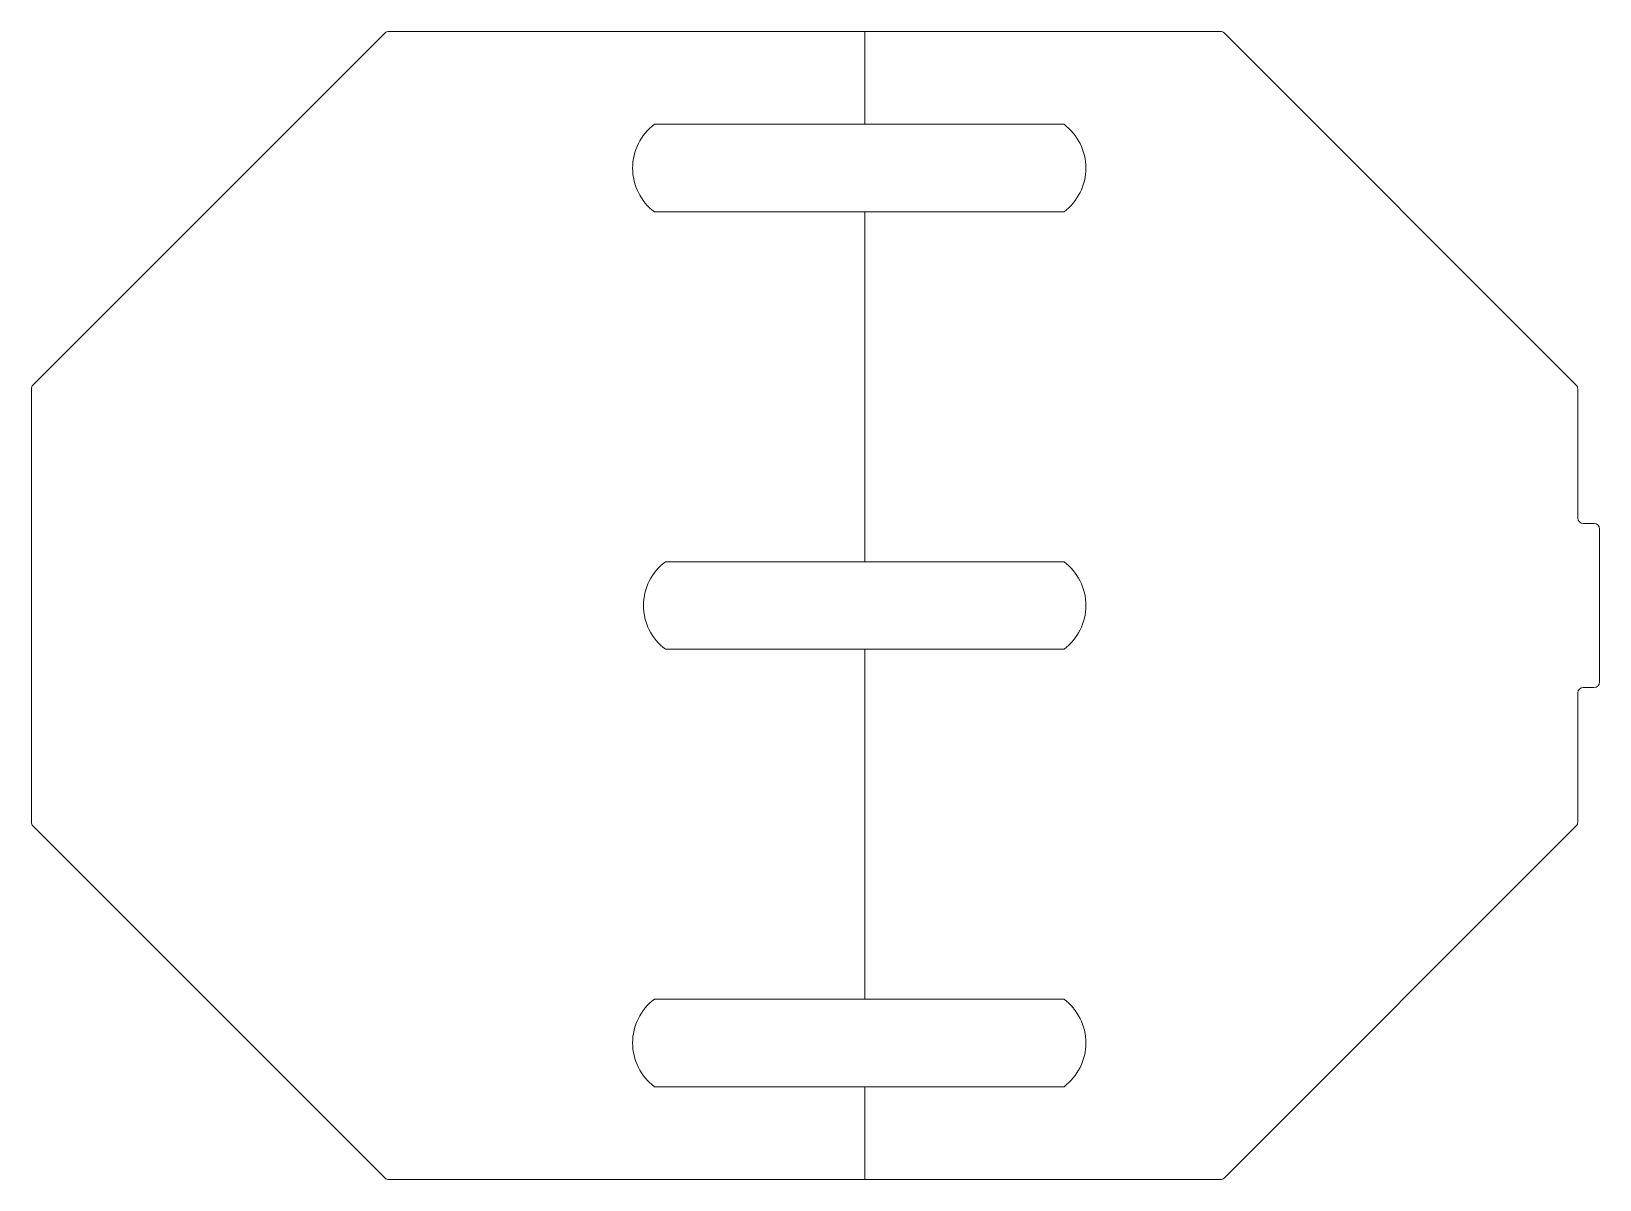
# Model space of a CAD drawing. Header units: metres. Extents: x -143 to 143, y -105 to 105.
import ezdxf

# ---------------------------------------------------------------- set-up
doc = ezdxf.new("R2010")
doc.units = ezdxf.units.M
doc.layers.add('GIECIE', color=6, linetype='Continuous')

msp = doc.modelspace()

# ---------------------------------------------------------------- linework, layer by layer
at = {"color": 7, "linetype": 'Continuous', "lineweight": 18}
for p, q in [((-78.76, 104.71), (-143.18, 40.29)), ((74.06, 105), (-78.06, 105)), ((139.18, 40.29), (74.76, 104.71)), ((45.47, 88), (-29.47, 88)), ((-29.47, 72), (45.47, 72)), ((-143.47, -39.59), (-143.47, 39.59)), ((139.47, 16), (139.47, 39.59)), ((142.47, 15), (140.47, 15)), ((143.47, -14), (143.47, 14)), ((45.47, 8), (-27.47, 8)), ((-27.47, -8), (45.47, -8)), ((139.47, -39.59), (139.47, -16)), ((140.47, -15), (142.47, -15)), ((-143.18, -40.29), (-78.76, -104.71)), ((74.76, -104.71), (139.18, -40.29)), ((45.47, -72), (-29.47, -72)), ((-29.47, -88), (45.47, -88)), ((-78.06, -105), (74.06, -105))]:
    msp.add_line(p, q, dxfattribs=at)
for centre, radius, start, end in [((-78.06, 104), 1, 90, 135), ((74.06, 104), 1, 45, 90), ((-23.47, 80), 10, 126.8699, -126.8699), ((39.47, 80), 10, -53.1301, 53.1301), ((-142.47, 39.59), 1, 135, 180), ((138.47, 39.59), 1, 0, 45), ((140.47, 16), 1, 180, -90), ((142.47, 14), 1, 0, 90), ((-21.47, 0), 10, 126.8699, -126.8699), ((39.47, 0), 10, -53.1301, 53.1301), ((142.47, -14), 1, -90, 0), ((140.47, -16), 1, 90, 180), ((-142.47, -39.59), 1, 180, -135), ((138.47, -39.59), 1, -45, 0), ((-23.47, -80), 10, 126.8699, -126.8699), ((39.47, -80), 10, -53.1301, 53.1301), ((-78.06, -104), 1, -135, -90), ((74.06, -104), 1, -90, -45)]:
    msp.add_arc(centre, radius, start, end, dxfattribs=at)
at = {"layer": 'GIECIE', "color": 6, "lineweight": 13}
for p, q in [((9, 105), (9, 88)), ((9, 72), (9, 8)), ((9, -8), (9, -72)), ((9, -88), (9, -105))]:
    msp.add_line(p, q, dxfattribs=at)

doc.saveas('drawing.dxf')
